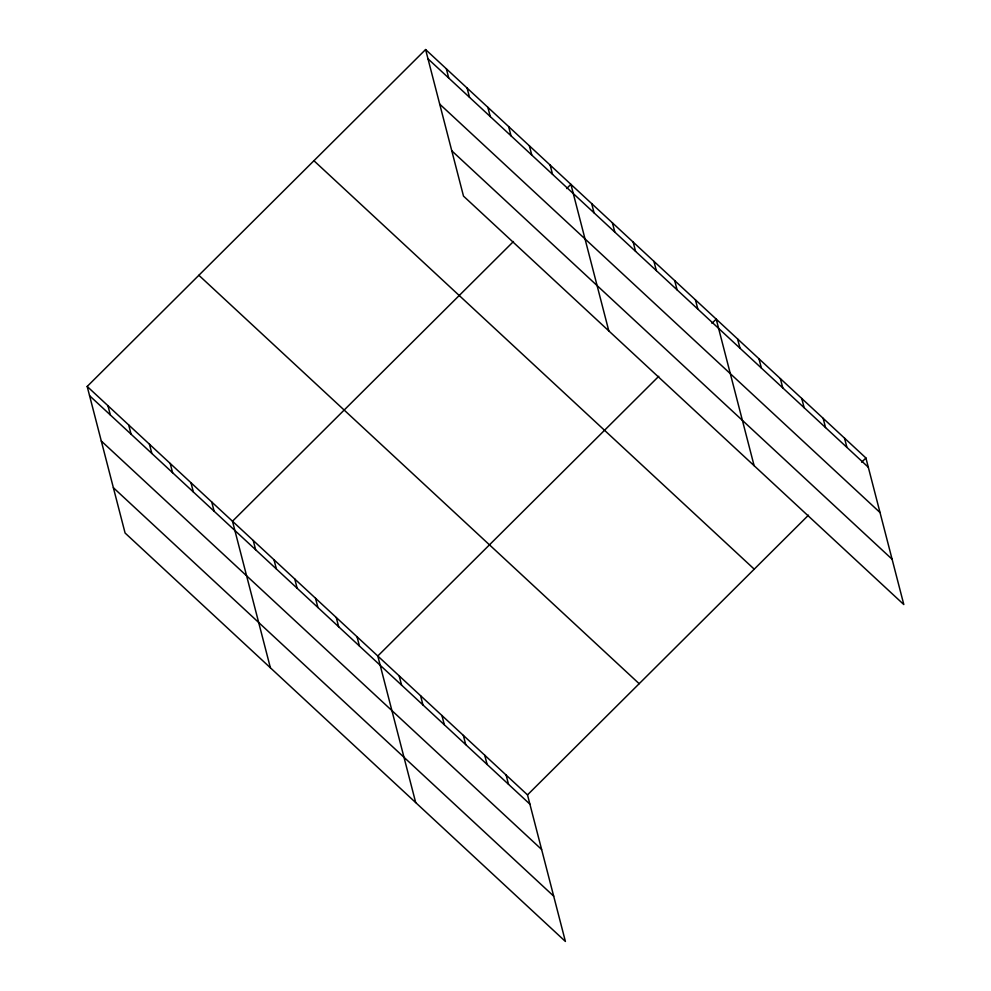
<?xml version="1.0" encoding="UTF-8"?>
<svg xmlns="http://www.w3.org/2000/svg" width="991" height="991" viewBox="0 0 991 991"><rect width="100%" height="100%" fill="white"/><g stroke="black" fill="none" stroke-linecap="round" stroke-linejoin="round"><path stroke-width="1.49" d="M87.183 386.453L527.497 794.881L565.403 941.45L125.089 533.022L87.183 386.453L425.597 49.55L865.911 457.978L903.817 604.547L463.503 196.119L425.597 49.55M513.462 241.507L232.489 521.229L270.394 667.798M566.641 188.563L570.903 184.326L608.808 330.895M658.767 376.295L377.794 656.017L415.7 802.586M711.959 323.351L716.208 319.114L754.114 465.683M527.497 794.881L808.483 515.159M861.662 462.215L865.911 457.978M427.988 58.803L868.314 467.244M439.707 104.117L880.033 512.545M451.785 150.805L892.098 559.234M313.924 160.728L754.238 569.156M198.857 275.275L639.183 683.703M89.574 395.706L529.888 804.135M101.293 441.02L541.606 849.448M113.37 487.708L553.684 896.137M844.53 438.146L846.921 447.399M823.137 418.301L825.54 427.567M801.756 398.469L804.147 407.722M780.363 378.624L782.766 387.89M758.982 358.792L761.373 368.045M737.589 338.947L739.992 348.213M695.447 299.864L697.85 309.118M674.698 280.602L677.088 289.868M653.936 261.351L656.327 270.605M633.175 242.101L635.565 251.355M612.413 222.839L614.816 232.105M591.664 203.589L594.055 212.842M550.141 165.076L552.532 174.342M529.38 145.826L531.783 155.079M508.631 126.563L511.022 135.829M487.869 107.313L490.26 116.566M467.108 88.063L469.511 97.316M446.359 68.8L448.75 78.066M506.116 775.049L508.507 784.302M484.723 755.204L487.114 764.47M463.342 735.372L465.733 744.625M441.949 715.527L444.34 724.793M420.568 695.694L422.959 704.948M399.175 675.85L401.566 685.115M357.033 636.755L359.423 646.021M336.271 617.504L338.674 626.77M315.522 598.254L317.913 607.508M294.761 578.992L297.151 588.258M273.999 559.742L276.39 568.995M253.238 540.491L255.641 549.745M211.727 501.979L214.118 511.232M190.966 482.728L193.356 491.982M170.204 463.466L172.607 472.732M149.455 444.216L151.846 453.469M128.694 424.966L131.085 434.219M107.932 405.703L110.335 414.969"/></g></svg>
